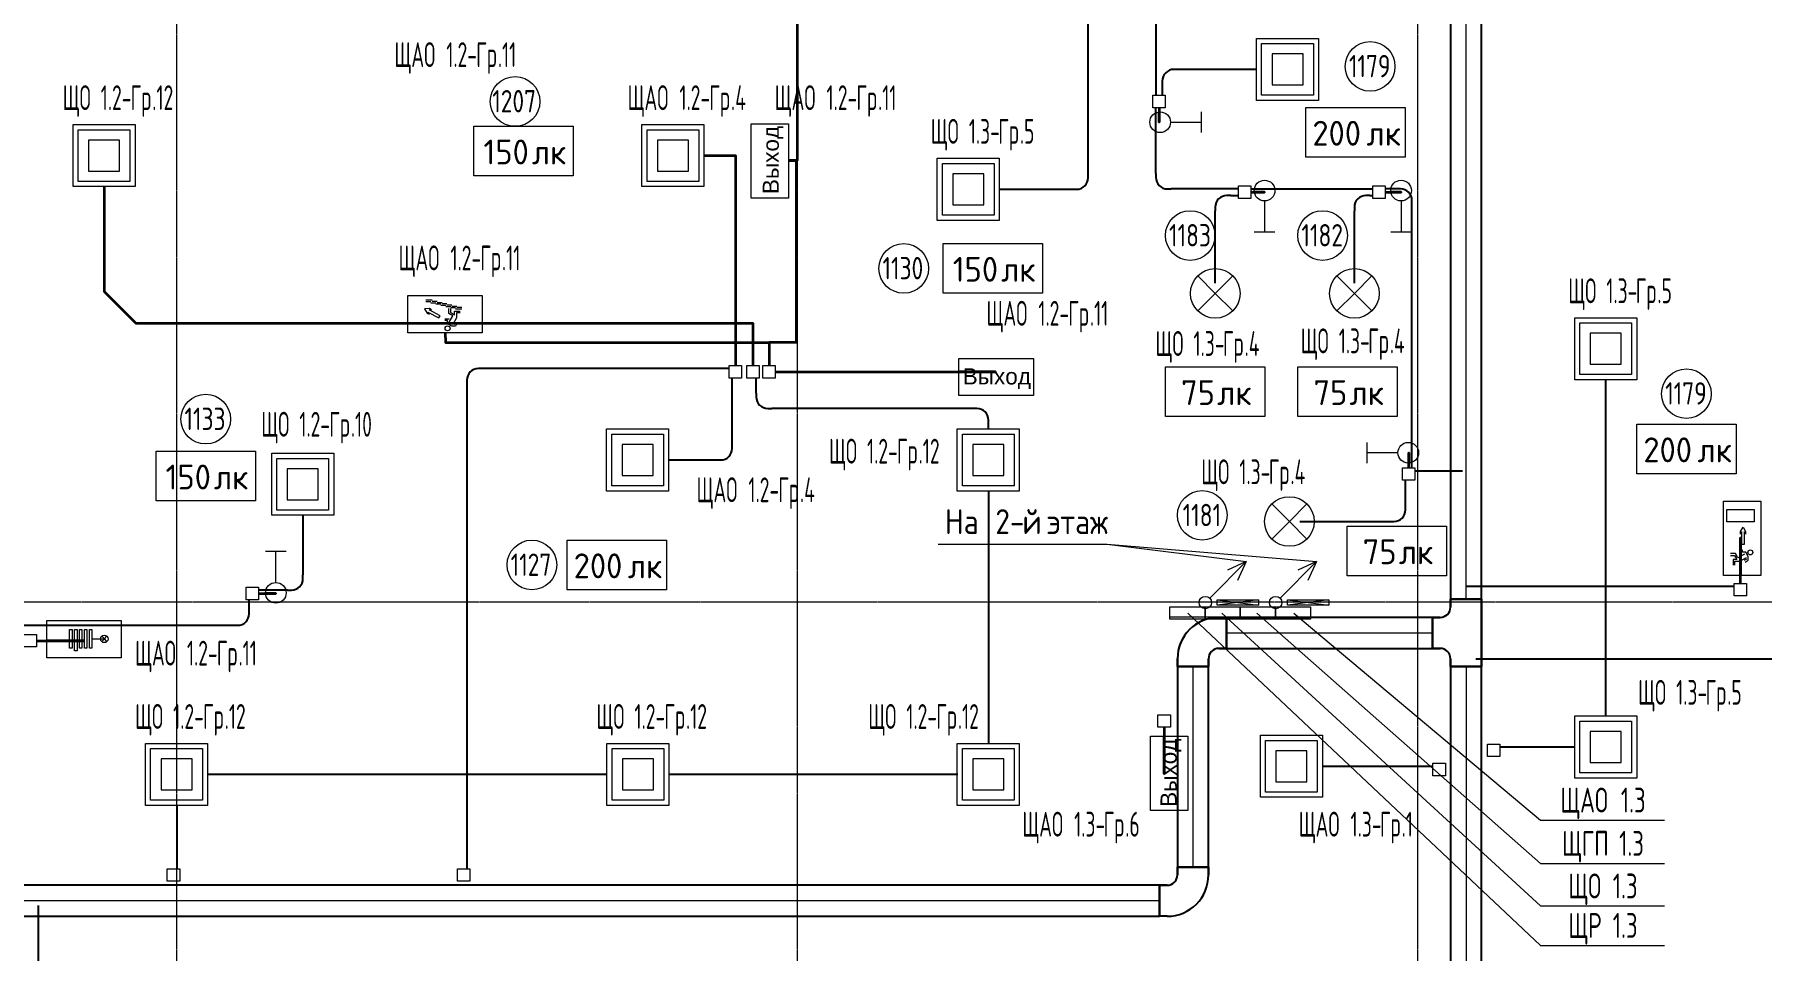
# Model space of a CAD drawing. Header units: millimetres. Extents: x -4730 to 98194, y -4296 to 93388.
# Drawn here: x 70627 to 87324, y 43133 to 51988 of the extents above; entities that cross this region are included whole.
import ezdxf

# ---------------------------------------------------------------- set-up
doc = ezdxf.new("R2010")
doc.units = ezdxf.units.MM
doc.linetypes.add('Линия сетки', pattern=[22.225, 12.7, -3.175, 3.175, -3.175])
for name, color, linetype, lineweight, true_color in [('Кабельные лотки', 5, 'Continuous', 25, 0x0000ff), ('Короба', 7, 'Continuous', 25, 0x008000), ('Соединительные детали кабельных лотков', 5, 'Continuous', 25, 0x0000ff), ('Соединительные детали коробов', 7, 'Continuous', 25, 0x008000), ('Типовые аннотации', 5, 'Continuous', 18, 0x0000ff), ('Уклон', 7, 'Continuous', 18, 0x007f00)]:
    doc.layers.add(name, color=color, linetype=linetype, lineweight=lineweight, true_color=true_color)
for name, color, linetype, lineweight in [('Марки помещений', 7, 'Continuous', 9), ('Марки силовых электроприборов', 7, 'Continuous', 9), ('Марки электрооборудования', 7, 'Continuous', 9), ('Осевая линия', 7, 'Continuous', 18), ('Оси', 7, 'Continuous', 9), ('Провода', 7, 'Continuous', 35), ('Текстовые примечания', 7, 'Continuous', 9), ('Тонкие линии', 7, 'Continuous', 9)]:
    doc.layers.add(name, color=color, linetype=linetype, lineweight=lineweight)
doc.styles.add('Arial', font='arial.ttf', dxfattribs={"height": 156})
doc.styles.add('GOST Common', font='GOST_Common.ttf', dxfattribs={"width": 0.6, "height": 240})
doc.styles.add('GOST Common_2', font='GOST_Common.ttf', dxfattribs={"height": 240})
doc.styles.add('GOST Common_3', font='GOST_Common.ttf', dxfattribs={"width": 0.8, "height": 216})
doc.styles.add('GOST Common_4', font='GOST_Common.ttf', dxfattribs={"width": 0.7, "height": 240})
doc.styles.add('GOST Common_5', font='GOST_Common.ttf', dxfattribs={"width": 0.9, "height": 240})

# ---------------------------------------------------------------- blocks, each defined once
blk = doc.blocks.new('M_Горизонтальный тройник для канального - Радиус 100 мм-2474834-1-й этаж')
at = {"layer": 'Соединительные детали кабельных лотков'}
for p, q in [((325, 150), (-325, 150)), ((-325, 150), (-325, -150)), ((-325, -150), (-325, 150)), ((-325, 150), (325, 150)), ((-325, 150), (-325, 150)), ((325, -150), (325, 150)), ((325, 150), (325, -150)), ((325, 150), (325, 150)), ((-325, -150), (-250, -150)), ((-250, -150), (-325, -150)), ((-325, -150), (-325, -150)), ((250, -150), (325, -150)), ((325, -150), (250, -150)), ((325, -150), (325, -150)), ((-150, -250), (-150, -325)), ((-150, -325), (-150, -250)), ((-150, -325), (150, -325)), ((150, -325), (-150, -325)), ((-150, -325), (-150, -325)), ((150, -325), (150, -250)), ((150, -250), (150, -325)), ((150, -325), (150, -325))]:
    blk.add_line(p, q, dxfattribs=at)
for centre, start, end in [((-250, -250), 0, 90), ((-250, -250), 0, 90), ((250, -250), 90, 180), ((250, -250), 90, 180)]:
    blk.add_arc(centre, 100, start, end, dxfattribs=at)
blk = doc.blocks.new('M_Короб_ отвод - Плоский торец - ПВХ - Стандартная-2386742-1-й этаж')
at = {"layer": 'Соединительные детали коробов'}
for p, q in [((0, 111.95), (0, 150.05)), ((-150.05, 0), (-111.95, 0))]:
    blk.add_line(p, q, dxfattribs=at)
blk.add_arc((-111.95, 111.95), 111.95, 270, 0, dxfattribs=at)
blk = doc.blocks.new('M_Горизонтальный изгиб-колено для канального - Стандартная-2475426-1-й этаж')
at = {"layer": 'Соединительные детали кабельных лотков'}
for p, q in [((-150, 250), (-150, 325)), ((150, 325), (-150, 325)), ((-150, 325), (150, 325)), ((-150, 325), (-150, 325)), ((-150, 325), (-150, 250)), ((150, 250), (150, 325)), ((150, 325), (150, 325)), ((150, 325), (150, 250)), ((-325, 150), (-325, 150)), ((-325, 150), (-325, -150)), ((-325, -150), (-325, 150)), ((-325, 150), (-250, 150)), ((-250, 150), (-325, 150)), ((-325, -150), (-325, -150)), ((-250, -150), (-325, -150)), ((-250, -150), (-325, -150))]:
    blk.add_line(p, q, dxfattribs=at)
for radius, end in [(100, 360), (400, 360), (100, 0), (400, 0)]:
    blk.add_arc((-250, 250), radius, 270, end, dxfattribs=at)
blk = doc.blocks.new('ADSK_Марка_Помещение_1_ГОСТ21-501-2011 - Номер-85995-1-й этаж')
at = {"layer": 'Марки помещений'}
blk.add_circle((0, 0), 2, dxfattribs=at)
blk = doc.blocks.new('Марка электрооборудования с выноской - Марка электрооборудования с выноской-2902873-1-й этаж')
at = {"layer": 'Марки электрооборудования'}
blk.add_line((-5, 0), (5, 0), dxfattribs=at)
blk = doc.blocks.new('Морка помещения_освещённость_ - Морка помещения_освещённость_-1484368-1-й этаж')
at = {"layer": 'Марки помещений', "color": 190, "true_color": 0x8000ff}
for p, q in [((-4, 0), (-4, 4)), ((-4, 4), (4, 4)), ((4, 4), (4, 0)), ((4, 0), (-4, 0))]:
    blk.add_line(p, q, dxfattribs=at)

msp = doc.modelspace()

# ---------------------------------------------------------------- linework, layer by layer
at = {"layer": 'Кабельные лотки'}
for p, q in [((84317.9607, 66148.1437), (84317.9607, 46528.1437)), ((84617.9607, 46528.1437), (84617.9607, 66148.1437)), ((84617.9607, 46528.1437), (84317.9607, 46528.1437)), ((82152.9607, 46053.1437), (82152.9607, 46353.1437)), ((84142.9607, 46353.1437), (82152.9607, 46353.1437)), ((84142.9607, 46053.1437), (84142.9607, 46353.1437)), ((82152.9607, 46053.1437), (84142.9607, 46053.1437)), ((81677.9607, 45878.1437), (81977.9607, 45878.1437)), ((81677.9607, 45878.1437), (81677.9607, 43938.1437)), ((81977.9607, 43938.1437), (81977.9607, 45878.1437)), ((84317.9607, 45878.1437), (84617.9607, 45878.1437)), ((84317.9607, 45878.1437), (84317.9607, 4978.1437)), ((84617.9607, 4978.1437), (84617.9607, 45878.1437)), ((81677.9607, 43938.1437), (81977.9607, 43938.1437)), ((81502.9607, 43763.1437), (42656.5722, 43763.1437)), ((81502.9607, 43763.1437), (81502.9607, 43463.1437)), ((42656.5722, 43463.1437), (81502.9607, 43463.1437))]:
    msp.add_line(p, q, dxfattribs=at)
at = {"layer": 'Короба'}
for p, q in [((80814.3191, 50641.4857), (80814.3191, 54434.1901)), ((81468.5, 53280), (81468.5, 51400)), ((82446.7831, 51650.1768), (81681.55, 51650.1768)), ((81531.5, 51500.1268), (81531.5, 51400)), ((81468.5, 50645.0352), (81468.5, 51280)), ((79954.7948, 50491.4357), (80664.2691, 50491.4357)), ((82267.2885, 50494.9852), (81618.55, 50494.9852)), ((82193.3366, 50431.9852), (82267.2885, 50431.9852)), ((82387.2885, 50494.9852), (83567.2885, 50494.9852)), ((83538.3366, 50431.9852), (83567.2885, 50431.9852)), ((83795.1465, 50494.9852), (83687.2885, 50494.9852)), ((82043.2866, 49584.9641), (82043.2866, 50281.9352)), ((83388.2866, 49584.9641), (83388.2866, 50281.9352)), ((83945.1965, 47798.4952), (83945.1965, 50344.9352)), ((77343.6026, 48758.3077), (74957.1359, 48758.3077)), ((74807.0859, 48608.2577), (74807.0859, 43923.2201)), ((77372.1026, 48024.6399), (77372.1026, 48666.8077)), ((77605.1026, 48522.1399), (77605.1026, 48666.8077)), ((85821.1442, 45397.5), (85821.1442, 48652.5)), ((79700.2943, 48372.0899), (77755.1526, 48372.0899)), ((79850.3443, 48172.0899), (79850.3443, 48222.0399)), ((76758.0804, 47874.5899), (77222.0526, 47874.5899)), ((83973.6965, 47769.9952), (84433.6965, 47769.9952)), ((83882.1965, 47430.05), (83882.1965, 47678.4952)), ((79850.3443, 47577.0899), (79850.3443, 45132.5)), ((73222.264, 47342.5), (73222.264, 46765.6725)), ((82860, 47280), (83732.1465, 47280)), ((73072.214, 46615.6225), (72793.3944, 46615.6225)), ((87060.2912, 46651.7797), (84467.9607, 46651.7797)), ((72701.8944, 46426.4318), (72701.8944, 46524.1225)), ((68038.55, 46276.3818), (72551.8444, 46276.3818)), ((87541.7432, 45949.8713), (84561.7432, 45949.8713)), ((85523.6442, 45100), (84794.764, 45100)), ((76165.3443, 44835), (72299.764, 44835)), ((79552.8443, 44835), (76760.3443, 44835)), ((83079.2904, 44913.8802), (84148.4041, 44913.8802)), ((72002.264, 44537.5), (72002.264, 43923.2201)), ((70664.5766, 42912.3658), (70664.5766, 43567.3658))]:
    msp.add_line(p, q, dxfattribs=at)
at = {"layer": 'Марки электрооборудования'}
for p, q in [((81779.0168, 46395), (85186.6322, 43181.4949)), ((82106.5234, 46395), (85186.6322, 43563.3126)), ((82446.5234, 46395), (85186.6322, 43975.0811)), ((82804.3711, 46395), (85186.6322, 44393.5862))]:
    msp.add_line(p, q, dxfattribs=at)
at = {"layer": 'Осевая линия'}
for p, q in [((84467.9607, 46528.1437), (84467.9607, 66148.1437)), ((82152.9607, 46203.1437), (84142.9607, 46203.1437)), ((81827.9607, 45878.1437), (81827.9607, 43938.1437)), ((84467.9607, 45878.1437), (84467.9607, 4978.1437)), ((81502.9607, 43613.1437), (42656.5722, 43613.1437))]:
    msp.add_line(p, q, dxfattribs=at)
at = {"layer": 'Оси', "linetype": 'Линия сетки'}
for p, q in [((72000, 93388.3703), (72000, -3096.3487)), ((78000, 93388.3703), (78000, -3096.3487)), ((84000, 93388.3703), (84000, -3096.3487)), ((98194.2682, 46500), (-3530.0173, 46500))]:
    msp.add_line(p, q, dxfattribs=at)
at = {"layer": 'Провода', "flags": 128}
for points in [[(74601.9379, 52416.7452), (74600, 52530), (77695.2, 52530), (78000, 52225.2), (78000, 50770), (77916.7452, 50768.4131)], [(81499.9986, 51280), (81499.9952, 51140), (81499.9952, 51239.4315)], [(77100, 50817.0899), (77403.5977, 50817.0899), (77403.6024, 48786.8077)], [(77916.7452, 50768.5486), (77990, 50770), (77990, 49010), (77730, 49010), (77728.862, 48786.8077)], [(71300.4193, 50517.0899), (71301.838, 49501.8896), (71607.064, 49197.0899), (77573.5977, 49197.0899), (77573.6019, 48786.8077)], [(82387.2885, 50463.4859), (82520, 50463.4873), (82421.2672, 50463.4873)], [(83687.2885, 50463.4858), (83840, 50463.4873), (83741.2672, 50463.4873)], [(74598.2875, 49103.2548), (74600, 49010), (77728.5977, 49010), (77728.6015, 48786.8077)], [(77788.6026, 48726.8078), (79920, 48726.8098), (79565.0179, 48726.8098)], [(83913.6951, 47798.4952), (83913.6917, 47945), (83913.6917, 47845.094)], [(87120.2906, 46680.2797), (87120.2864, 47123.1309), (87120.2864, 46758.113)], [(72793.3944, 46584.1231), (72960, 46584.1246), (72860.2127, 46584.1246)], [(70646.9386, 46127.4549), (71100, 46127.4567), (70745.0179, 46127.4567)], [(81549.4226, 45291.2303), (81549.4184, 44840), (81549.4184, 45205.0179)]]:
    msp.add_lwpolyline(points, dxfattribs=at)
at = {"layer": 'Типовые аннотации'}
for p, q in [((82442.0191, 51950.1768), (83042.0191, 51950.1768)), ((82442.0191, 51350.1768), (82442.0191, 51950.1768)), ((83042.0191, 51950.1768), (83042.0191, 51350.1768)), ((82492.0191, 51900.1768), (82992.0191, 51900.1768)), ((82492.0191, 51400.1768), (82492.0191, 51900.1768)), ((82592.0191, 51800.1768), (82592.0191, 51500.1768)), ((82892.0191, 51800.1768), (82592.0191, 51800.1768)), ((82892.0191, 51500.1768), (82892.0191, 51800.1768)), ((82992.0191, 51900.1768), (82992.0191, 51400.1768)), ((82592.0191, 51500.1768), (82892.0191, 51500.1768)), ((83042.0191, 51350.1768), (82442.0191, 51350.1768)), ((82992.0191, 51400.1768), (82492.0191, 51400.1768)), ((71000, 51117.0899), (71600, 51117.0899)), ((71000, 50517.0899), (71000, 51117.0899)), ((71600, 51117.0899), (71600, 50517.0899)), ((81610.6433, 51140), (81910.6433, 51140)), ((81910.6433, 51040), (81910.6433, 51240)), ((71050, 51067.0899), (71550, 51067.0899)), ((71050, 50567.0899), (71050, 51067.0899)), ((71150, 50967.0899), (71150, 50667.0899)), ((71450, 50967.0899), (71150, 50967.0899)), ((71450, 50667.0899), (71450, 50967.0899)), ((71550, 51067.0899), (71550, 50567.0899)), ((79355.0308, 50791.4357), (79955.0308, 50791.4357)), ((79355.0308, 50191.4357), (79355.0308, 50791.4357)), ((79955.0308, 50791.4357), (79955.0308, 50191.4357)), ((71150, 50667.0899), (71450, 50667.0899)), ((79405.0308, 50741.4357), (79905.0308, 50741.4357)), ((79405.0308, 50241.4357), (79405.0308, 50741.4357)), ((79505.0308, 50641.4357), (79505.0308, 50341.4357)), ((79805.0308, 50641.4357), (79505.0308, 50641.4357)), ((79805.0308, 50341.4357), (79805.0308, 50641.4357)), ((79905.0308, 50741.4357), (79905.0308, 50241.4357)), ((71600, 50517.0899), (71000, 50517.0899)), ((71550, 50567.0899), (71050, 50567.0899)), ((79505.0308, 50341.4357), (79805.0308, 50341.4357)), ((82520, 50379.3567), (82520, 50079.3567)), ((83840, 50379.3567), (83840, 50079.3567)), ((79955.0308, 50191.4357), (79355.0308, 50191.4357)), ((79905.0308, 50241.4357), (79405.0308, 50241.4357)), ((82420, 50079.3567), (82620, 50079.3567)), ((83740, 50079.3567), (83940, 50079.3567)), ((82043.2866, 49484.9641), (81873.5809, 49654.6697)), ((82043.2866, 49484.9641), (82212.9922, 49654.6697)), ((83388.2866, 49484.9641), (83218.5809, 49654.6697)), ((83388.2866, 49484.9641), (83557.9922, 49654.6697)), ((82043.2866, 49484.9641), (81873.5809, 49315.2584)), ((82043.2866, 49484.9641), (82212.9922, 49315.2584)), ((83388.2866, 49484.9641), (83218.5809, 49315.2584)), ((83388.2866, 49484.9641), (83557.9922, 49315.2584)), ((85518.8802, 49250), (86118.8802, 49250)), ((85518.8802, 48650), (85518.8802, 49250)), ((85568.8802, 49200), (86068.8802, 49200)), ((85568.8802, 48700), (85568.8802, 49200)), ((85668.8802, 49100), (85668.8802, 48800)), ((85968.8802, 49100), (85668.8802, 49100)), ((85968.8802, 48800), (85968.8802, 49100)), ((86068.8802, 49200), (86068.8802, 48700)), ((86118.8802, 49250), (86118.8802, 48650)), ((85668.8802, 48800), (85968.8802, 48800)), ((86118.8802, 48650), (85518.8802, 48650)), ((86068.8802, 48700), (85568.8802, 48700)), ((79548.0804, 48174.5899), (80148.0804, 48174.5899)), ((79548.0804, 47574.5899), (79548.0804, 48174.5899)), ((79598.0804, 48124.5899), (80098.0804, 48124.5899)), ((79598.0804, 47624.5899), (79598.0804, 48124.5899)), ((80098.0804, 48124.5899), (80098.0804, 47624.5899)), ((80148.0804, 48174.5899), (80148.0804, 47574.5899)), ((72920, 47940), (73520, 47940)), ((72920, 47340), (72920, 47940)), ((73520, 47940), (73520, 47340)), ((79698.0804, 48024.5899), (79698.0804, 47724.5899)), ((79998.0804, 48024.5899), (79698.0804, 48024.5899)), ((79998.0804, 47724.5899), (79998.0804, 48024.5899)), ((83509.3567, 48045), (83509.3567, 47845)), ((83809.3567, 47945), (83509.3567, 47945)), ((72970, 47890), (73470, 47890)), ((72970, 47390), (72970, 47890)), ((73070, 47790), (73070, 47490)), ((73370, 47790), (73070, 47790)), ((73370, 47490), (73370, 47790)), ((73470, 47890), (73470, 47390)), ((80098.0804, 47624.5899), (79598.0804, 47624.5899)), ((79698.0804, 47724.5899), (79998.0804, 47724.5899)), ((73070, 47490), (73370, 47490)), ((80148.0804, 47574.5899), (79548.0804, 47574.5899)), ((82760, 47280), (82590.2944, 47449.7056)), ((82760, 47280), (82929.7056, 47449.7056)), ((73520, 47340), (72920, 47340)), ((73470, 47390), (72970, 47390)), ((82760, 47280), (82590.2944, 47110.2944)), ((82760, 47280), (82929.7056, 47110.2944)), ((73060, 46990.6433), (72860, 46990.6433)), ((72960, 46690.6433), (72960, 46990.6433)), ((81605, 46455), (81945, 46455)), ((81605, 46335), (81605, 46455)), ((81945, 46455), (82285, 46455)), ((81945, 46335), (81945, 46455)), ((81945, 46455), (81945, 46335)), ((82285, 46455), (82285, 46335)), ((82285, 46455), (82625, 46455)), ((82285, 46335), (82285, 46455)), ((82625, 46455), (82965, 46455)), ((82625, 46335), (82625, 46455)), ((82625, 46455), (82625, 46335)), ((82965, 46455), (82965, 46335)), ((81945, 46355), (81605, 46355)), ((81945, 46335), (81605, 46335)), ((82285, 46355), (81945, 46355)), ((82285, 46335), (81945, 46335)), ((82625, 46355), (82285, 46355)), ((82625, 46335), (82285, 46335)), ((82965, 46355), (82625, 46355)), ((82965, 46335), (82625, 46335)), ((85518.8802, 45400), (86118.8802, 45400)), ((85518.8802, 44800), (85518.8802, 45400)), ((85568.8802, 45350), (86068.8802, 45350)), ((85568.8802, 44850), (85568.8802, 45350)), ((85668.8802, 45250), (85668.8802, 44950)), ((85968.8802, 45250), (85668.8802, 45250)), ((85968.8802, 44950), (85968.8802, 45250)), ((86068.8802, 45350), (86068.8802, 44850)), ((86118.8802, 45400), (86118.8802, 44800)), ((71700, 45135), (72300, 45135)), ((71700, 44535), (71700, 45135)), ((71750, 45085), (72250, 45085)), ((71750, 44585), (71750, 45085)), ((72250, 45085), (72250, 44585)), ((72300, 45135), (72300, 44535)), ((76160.5804, 45135), (76760.5804, 45135)), ((76160.5804, 44535), (76160.5804, 45135)), ((76210.5804, 45085), (76710.5804, 45085)), ((76210.5804, 44585), (76210.5804, 45085)), ((76710.5804, 45085), (76710.5804, 44585)), ((76760.5804, 45135), (76760.5804, 44535)), ((79548.0804, 45135), (80148.0804, 45135)), ((79548.0804, 44535), (79548.0804, 45135)), ((79598.0804, 45085), (80098.0804, 45085)), ((79598.0804, 44585), (79598.0804, 45085)), ((80098.0804, 45085), (80098.0804, 44585)), ((80148.0804, 45135), (80148.0804, 44535)), ((71850, 44985), (71850, 44685)), ((72150, 44985), (71850, 44985)), ((72150, 44685), (72150, 44985)), ((76310.5804, 44985), (76310.5804, 44685)), ((76610.5804, 44985), (76310.5804, 44985)), ((76610.5804, 44685), (76610.5804, 44985)), ((79698.0804, 44985), (79698.0804, 44685)), ((79998.0804, 44985), (79698.0804, 44985)), ((79998.0804, 44685), (79998.0804, 44985)), ((85668.8802, 44950), (85968.8802, 44950)), ((86118.8802, 44800), (85518.8802, 44800)), ((86068.8802, 44850), (85568.8802, 44850)), ((72250, 44585), (71750, 44585)), ((71850, 44685), (72150, 44685)), ((76710.5804, 44585), (76210.5804, 44585)), ((76310.5804, 44685), (76610.5804, 44685)), ((80098.0804, 44585), (79598.0804, 44585)), ((79698.0804, 44685), (79998.0804, 44685)), ((72300, 44535), (71700, 44535)), ((76760.5804, 44535), (76160.5804, 44535)), ((80148.0804, 44535), (79548.0804, 44535))]:
    msp.add_line(p, q, dxfattribs=at)
at = {"layer": 'Типовые аннотации', "color": 7}
for p, q in [((81440, 51400), (81560, 51400)), ((81440, 51280), (81440, 51400)), ((81560, 51280), (81440, 51280)), ((81560, 51400), (81560, 51280)), ((82267.2885, 50523.4852), (82387.2885, 50523.4852)), ((82267.2885, 50403.4852), (82267.2885, 50523.4852)), ((82387.2885, 50523.4852), (82387.2885, 50403.4852)), ((83567.2885, 50523.4852), (83687.2885, 50523.4852)), ((83567.2885, 50403.4852), (83567.2885, 50523.4852)), ((83687.2885, 50523.4852), (83687.2885, 50403.4852)), ((82387.2885, 50403.4852), (82267.2885, 50403.4852)), ((83687.2885, 50403.4852), (83567.2885, 50403.4852))]:
    msp.add_line(p, q, dxfattribs=at)
at = {"layer": 'Типовые аннотации', "color": 1, "true_color": 0xff0000}
for p, q in [((76500, 51117.0899), (77100, 51117.0899)), ((76500, 50517.0899), (76500, 51117.0899)), ((77100, 51117.0899), (77100, 50517.0899)), ((76550, 51067.0899), (77050, 51067.0899)), ((76550, 50567.0899), (76550, 51067.0899)), ((76650, 50967.0899), (76650, 50667.0899)), ((76950, 50967.0899), (76650, 50967.0899)), ((76950, 50667.0899), (76950, 50967.0899)), ((77050, 51067.0899), (77050, 50567.0899)), ((76650, 50667.0899), (76950, 50667.0899)), ((77100, 50517.0899), (76500, 50517.0899)), ((77050, 50567.0899), (76550, 50567.0899)), ((77343.6026, 48786.8077), (77463.6026, 48786.8077)), ((77343.6026, 48666.8077), (77343.6026, 48786.8077)), ((77463.6026, 48786.8077), (77463.6026, 48666.8077)), ((77668.6026, 48786.8077), (77788.6026, 48786.8077)), ((77668.6026, 48666.8077), (77668.6026, 48786.8077)), ((77788.6026, 48786.8077), (77788.6026, 48666.8077)), ((77463.6026, 48666.8077), (77343.6026, 48666.8077)), ((77788.6026, 48666.8077), (77668.6026, 48666.8077)), ((76158.3164, 48174.5899), (76758.3164, 48174.5899)), ((76158.3164, 47574.5899), (76158.3164, 48174.5899)), ((76208.3164, 48124.5899), (76708.3164, 48124.5899)), ((76208.3164, 47624.5899), (76208.3164, 48124.5899)), ((76708.3164, 48124.5899), (76708.3164, 47624.5899)), ((76758.3164, 48174.5899), (76758.3164, 47574.5899)), ((76308.3164, 48024.5899), (76308.3164, 47724.5899)), ((76608.3164, 48024.5899), (76308.3164, 48024.5899)), ((76608.3164, 47724.5899), (76608.3164, 48024.5899)), ((76708.3164, 47624.5899), (76208.3164, 47624.5899)), ((76308.3164, 47724.5899), (76608.3164, 47724.5899)), ((76758.3164, 47574.5899), (76158.3164, 47574.5899)), ((87060.2912, 46680.2797), (87180.2912, 46680.2797)), ((87060.2912, 46560.2797), (87060.2912, 46680.2797)), ((87180.2912, 46680.2797), (87180.2912, 46560.2797)), ((87180.2912, 46560.2797), (87060.2912, 46560.2797)), ((70745.0179, 45961.7452), (70745.0179, 46321.7452)), ((70745.0179, 46321.7452), (71465.0179, 46321.7452)), ((71465.0179, 46321.7452), (71465.0179, 45961.7452)), ((70526.9386, 46187.4546), (70646.9386, 46187.4546)), ((70646.9386, 46187.4546), (70646.9386, 46067.4546)), ((70966.1335, 46054.847), (70966.1335, 46234.847)), ((70966.1335, 46234.847), (70990.1335, 46234.847)), ((70990.1335, 46234.847), (70990.1335, 46054.847)), ((71014.1335, 46030.847), (71014.1335, 46234.847)), ((71014.1335, 46234.847), (71038.1335, 46234.847)), ((71038.1335, 46234.847), (71038.1335, 46030.847)), ((71062.1335, 46054.847), (71062.1335, 46234.847)), ((71062.1335, 46234.847), (71086.1335, 46234.847)), ((71086.1335, 46234.847), (71086.1335, 46054.847)), ((71110.1335, 46054.847), (71110.1335, 46234.847)), ((71110.1335, 46234.847), (71134.1335, 46234.847)), ((71134.1335, 46234.847), (71134.1335, 46054.847)), ((71158.1335, 46054.847), (71158.1335, 46234.847)), ((71158.1335, 46234.847), (71182.1335, 46234.847)), ((71182.1335, 46234.847), (71182.1335, 46054.847)), ((71182.1335, 46144.847), (71302.1335, 46144.847)), ((71302.1335, 46144.847), (71276.6776, 46170.3029)), ((71276.6776, 46119.3912), (71302.1335, 46144.847)), ((71302.1335, 46144.847), (71327.5893, 46170.3029)), ((71327.5893, 46119.3912), (71302.1335, 46144.847)), ((70646.9386, 46067.4546), (70526.9386, 46067.4546)), ((71465.0179, 45961.7452), (70745.0179, 45961.7452)), ((70990.1335, 46054.847), (70966.1335, 46054.847)), ((71038.1335, 46030.847), (71014.1335, 46030.847)), ((71086.1335, 46054.847), (71062.1335, 46054.847)), ((71134.1335, 46054.847), (71110.1335, 46054.847)), ((71182.1335, 46054.847), (71158.1335, 46054.847)), ((81489.4232, 45411.2303), (81609.4232, 45411.2303)), ((81489.4232, 45291.2303), (81489.4232, 45411.2303)), ((81609.4232, 45291.2303), (81489.4232, 45291.2303)), ((81609.4232, 45411.2303), (81609.4232, 45291.2303)), ((82479.5264, 45213.8802), (83079.5264, 45213.8802)), ((82479.5264, 44613.8802), (82479.5264, 45213.8802)), ((82529.5264, 45163.8802), (83029.5264, 45163.8802)), ((82529.5264, 44663.8802), (82529.5264, 45163.8802)), ((83029.5264, 45163.8802), (83029.5264, 44663.8802)), ((83079.5264, 45213.8802), (83079.5264, 44613.8802)), ((82629.5264, 45063.8802), (82629.5264, 44763.8802)), ((82929.5264, 45063.8802), (82629.5264, 45063.8802)), ((82929.5264, 44763.8802), (82929.5264, 45063.8802)), ((84148.4041, 44942.3802), (84268.4041, 44942.3802)), ((84148.4041, 44822.3802), (84148.4041, 44942.3802)), ((84268.4041, 44942.3802), (84268.4041, 44822.3802)), ((82629.5264, 44763.8802), (82929.5264, 44763.8802)), ((84268.4041, 44822.3802), (84148.4041, 44822.3802)), ((83079.5264, 44613.8802), (82479.5264, 44613.8802)), ((83029.5264, 44663.8802), (82529.5264, 44663.8802))]:
    msp.add_line(p, q, dxfattribs=at)
at = {"layer": 'Типовые аннотации', "color": 96, "true_color": 0x008000}
for p, q in [((77556.7452, 51124.9821), (77916.7452, 51124.9821)), ((77556.7452, 50404.9821), (77556.7452, 51124.9821)), ((77916.7452, 51124.9821), (77916.7452, 50404.9821)), ((77916.7452, 50404.9821), (77556.7452, 50404.9821)), ((74234.9821, 49103.2548), (74234.9821, 49463.2548)), ((74234.9821, 49463.2548), (74954.9821, 49463.2548)), ((74954.9821, 49463.2548), (74954.9821, 49103.2548)), ((74445.4696, 49337.5804), (74397.5041, 49335.7613)), ((74397.5041, 49335.7613), (74423.0623, 49295.1315)), ((74470.9204, 49419.4762), (74410.9204, 49419.4762)), ((74410.9204, 49407.4762), (74458.9204, 49407.4762)), ((74423.0623, 49295.1315), (74444.2867, 49283.9278)), ((74444.2867, 49283.9278), (74431.5076, 49304.2427)), ((74431.5076, 49304.2427), (74537.6299, 49248.2243)), ((74442.7113, 49325.4672), (74466.6941, 49326.3767)), ((74548.8336, 49269.4487), (74442.7113, 49325.4672)), ((74466.6941, 49326.3767), (74445.4696, 49337.5804)), ((74458.9204, 49395.4762), (74506.9204, 49395.4762)), ((74518.9204, 49407.4762), (74470.9204, 49407.4762)), ((74506.9204, 49383.4762), (74554.9204, 49383.4762)), ((74566.9204, 49395.4762), (74518.9204, 49395.4762)), ((74537.6299, 49248.2243), (74548.8336, 49269.4487)), ((74554.9204, 49371.4762), (74602.9204, 49371.4762)), ((74614.9204, 49383.4762), (74566.9204, 49383.4762)), ((74602.9204, 49359.4762), (74650.9204, 49359.4762)), ((74662.9204, 49371.4762), (74614.9204, 49371.4762)), ((74631.4129, 49291.7691), (74631.4129, 49339.7691)), ((74672.9821, 49267.7691), (74631.4129, 49291.7691)), ((74636.9821, 49205.4153), (74672.9821, 49267.7691)), ((74649.4129, 49339.7691), (74649.4129, 49302.1614)), ((74649.4129, 49302.1614), (74688.9436, 49279.3384)), ((74650.9204, 49347.4762), (74698.9204, 49347.4762)), ((74710.9204, 49359.4762), (74662.9204, 49359.4762)), ((74688.9436, 49279.3384), (74688.9436, 49314.1614)), ((74688.9436, 49314.1614), (74742.9436, 49314.1614)), ((74698.9204, 49335.4762), (74758.9204, 49335.4762)), ((74742.9436, 49296.1614), (74706.9436, 49296.1614)), ((74706.9436, 49296.1614), (74706.9436, 49248.1614)), ((74758.9204, 49347.4762), (74710.9204, 49347.4762)), ((74954.9821, 49103.2548), (74234.9821, 49103.2548)), ((74594.9821, 49239.8076), (74636.9821, 49239.8076)), ((74618.9821, 49221.8076), (74594.9821, 49221.8076)), ((74618.9821, 49191.8076), (74618.9821, 49221.8076)), ((74660.5513, 49167.8076), (74618.9821, 49191.8076)), ((74696.5513, 49167.8076), (74660.5513, 49167.8076)), ((74706.9436, 49248.1614), (74670.9436, 49185.8076)), ((74686.159, 49185.8076), (74698.9628, 49207.9845)), ((74714.5513, 49198.9845), (74696.5513, 49167.8076)), ((79565.0179, 48496.7452), (79565.0179, 48856.7452)), ((79565.0179, 48856.7452), (80285.0179, 48856.7452)), ((80285.0179, 48856.7452), (80285.0179, 48496.7452)), ((80285.0179, 48496.7452), (79565.0179, 48496.7452)), ((86958.7473, 47478.113), (87318.7473, 47478.113)), ((86958.7473, 46758.113), (86958.7473, 47478.113)), ((87318.7473, 47478.113), (87318.7473, 46758.113)), ((86990.1575, 47277.1206), (86990.1575, 47397.1206)), ((86990.1575, 47397.1206), (87254.1575, 47397.1206)), ((87254.1575, 47277.1206), (86990.1575, 47277.1206)), ((87254.1575, 47397.1206), (87254.1575, 47277.1206)), ((87122.3612, 47182.2341), (87146.3612, 47223.8033)), ((87122.3612, 47158.2341), (87122.3612, 47182.2341)), ((87134.3612, 47179.0187), (87122.3612, 47158.2341)), ((87134.3612, 47059.0187), (87134.3612, 47179.0187)), ((87146.3612, 47223.8033), (87170.3612, 47182.2341)), ((87170.3612, 47158.2341), (87158.3612, 47179.0187)), ((87158.3612, 47179.0187), (87158.3612, 47059.0187)), ((87170.3612, 47182.2341), (87170.3612, 47158.2341)), ((87072.5837, 46970.7467), (87024.5837, 46970.7467)), ((87024.5837, 46952.7467), (87062.1914, 46952.7467)), ((87062.1914, 46952.7467), (87085.0144, 46913.2159)), ((87096.5837, 46929.1775), (87072.5837, 46970.7467)), ((87158.9375, 46965.1775), (87096.5837, 46929.1775)), ((87116.1914, 46895.2159), (87178.5452, 46931.2159)), ((87124.5452, 47007.1775), (87124.5452, 46965.1775)), ((87158.3612, 47059.0187), (87134.3612, 47059.0187)), ((87142.5452, 46983.1775), (87142.5452, 47007.1775)), ((87172.5452, 46983.1775), (87142.5452, 46983.1775)), ((87196.5452, 46941.6082), (87172.5452, 46983.1775)), ((87196.5452, 46905.6082), (87196.5452, 46941.6082)), ((87318.7473, 46758.113), (86958.7473, 46758.113)), ((87085.0144, 46913.2159), (87050.1914, 46913.2159)), ((87050.1914, 46913.2159), (87050.1914, 46859.2159)), ((87068.1914, 46859.2159), (87068.1914, 46895.2159)), ((87068.1914, 46895.2159), (87116.1914, 46895.2159)), ((87178.5452, 46916.0005), (87156.3683, 46903.1967)), ((87165.3683, 46887.6082), (87196.5452, 46905.6082)), ((81418.2548, 44485.0179), (81418.2548, 45205.0179)), ((81418.2548, 45205.0179), (81778.2548, 45205.0179)), ((81778.2548, 45205.0179), (81778.2548, 44485.0179)), ((81778.2548, 44485.0179), (81418.2548, 44485.0179))]:
    msp.add_line(p, q, dxfattribs=at)
at = {"layer": 'Типовые аннотации', "color": 16, "true_color": 0x800000}
for p, q in [((77513.6026, 48786.8077), (77633.6026, 48786.8077)), ((77513.6026, 48666.8077), (77513.6026, 48786.8077)), ((77633.6026, 48786.8077), (77633.6026, 48666.8077)), ((77633.6026, 48666.8077), (77513.6026, 48666.8077)), ((83853.6965, 47798.4952), (83973.6965, 47798.4952)), ((83853.6965, 47678.4952), (83853.6965, 47798.4952)), ((83973.6965, 47798.4952), (83973.6965, 47678.4952)), ((83973.6965, 47678.4952), (83853.6965, 47678.4952)), ((72673.3944, 46644.1225), (72793.3944, 46644.1225)), ((72673.3944, 46524.1225), (72673.3944, 46644.1225)), ((72793.3944, 46644.1225), (72793.3944, 46524.1225)), ((72793.3944, 46524.1225), (72673.3944, 46524.1225)), ((84674.764, 45128.5), (84794.764, 45128.5)), ((84674.764, 45008.5), (84674.764, 45128.5)), ((84794.764, 45128.5), (84794.764, 45008.5)), ((84794.764, 45008.5), (84674.764, 45008.5)), ((71910.764, 43923.2201), (72030.764, 43923.2201)), ((71910.764, 43803.2201), (71910.764, 43923.2201)), ((72030.764, 43923.2201), (72030.764, 43803.2201)), ((74715.5859, 43923.2201), (74835.5859, 43923.2201)), ((74715.5859, 43803.2201), (74715.5859, 43923.2201)), ((74835.5859, 43923.2201), (74835.5859, 43803.2201)), ((72030.764, 43803.2201), (71910.764, 43803.2201)), ((74835.5859, 43803.2201), (74715.5859, 43803.2201))]:
    msp.add_line(p, q, dxfattribs=at)
at = {"layer": 'Типовые аннотации'}
for centre, radius in [((81510.6433, 51140), 100), ((82520, 50479.3567), 100), ((83840, 50479.3567), 100), ((82043.2866, 49484.9641), 240), ((83388.2866, 49484.9641), 240), ((83909.3567, 47945), 100), ((82760, 47280), 240), ((72960, 46590.6433), 100)]:
    msp.add_circle(centre, radius, dxfattribs=at)
at = {"layer": 'Типовые аннотации', "color": 96, "true_color": 0x008000}
for centre in [(74620.9848, 49147.2764), (87217.0764, 46981.1748)]:
    msp.add_circle(centre, 24, dxfattribs=at)
at = {"layer": 'Типовые аннотации', "color": 1, "true_color": 0xff0000}
msp.add_circle((71302.1335, 46144.847), 36, dxfattribs=at)
at = {"layer": 'Тонкие линии'}
for p, q in [((79363.4695, 47061.1504), (80998.8352, 47061.1504)), ((80998.8352, 47061.1504), (83023.4665, 46892.4878)), ((80998.8352, 47061.1504), (82343.4665, 46892.4878)), ((81989.9131, 46538.9345), (82343.4665, 46892.4878)), ((82343.4665, 46892.4878), (82162.2049, 46807.9642)), ((82343.4665, 46892.4878), (82258.9428, 46711.2263)), ((82669.9131, 46538.9345), (83023.4665, 46892.4878)), ((83023.4665, 46892.4878), (82842.2049, 46807.9642)), ((83023.4665, 46892.4878), (82938.9428, 46711.2263))]:
    msp.add_line(p, q, dxfattribs=at)
for centre in [(81947.4867, 46496.5081), (82627.4867, 46496.5081)]:
    msp.add_circle(centre, 60, dxfattribs=at)
at = {"layer": 'Уклон'}
for p, q in [((82462.4867, 46521.5081), (82062.4867, 46471.5081)), ((82062.4867, 46521.5081), (82462.4867, 46471.5081)), ((82062.4867, 46521.5081), (82462.4867, 46521.5081)), ((82062.4867, 46471.5081), (82062.4867, 46521.5081)), ((82462.4867, 46471.5081), (82062.4867, 46471.5081)), ((82462.4867, 46521.5081), (82462.4867, 46471.5081)), ((83142.4867, 46521.5081), (82742.4867, 46471.5081)), ((82742.4867, 46521.5081), (83142.4867, 46471.5081)), ((82742.4867, 46521.5081), (83142.4867, 46521.5081)), ((82742.4867, 46471.5081), (82742.4867, 46521.5081)), ((83142.4867, 46471.5081), (82742.4867, 46471.5081)), ((83142.4867, 46521.5081), (83142.4867, 46471.5081))]:
    msp.add_line(p, q, dxfattribs=at)

# ---------------------------------------------------------------- block references
at = {"layer": 'Марки помещений', "xscale": 120, "yscale": 120, "zscale": 120}
for p in [(83540.7579, 51679.4763), (75273.7057, 51340.3934), (81801.6035, 50044.5417), (83081.6035, 50044.5417), (79031.1666, 49726.3055), (86598.8124, 48515.7169), (72282.2392, 48269.6336), (81917.3044, 47339.7156), (75435.99, 46859.7156)]:
    msp.add_blockref('ADSK_Марка_Помещение_1_ГОСТ21-501-2011 - Номер-85995-1-й этаж', p, dxfattribs=at)
at = {"layer": 'Марки помещений', "color": 190, "true_color": 0x8000ff, "xscale": 120, "yscale": 120, "zscale": 120}
for p in [(83398.6481, 50801.6599), (75356.0341, 50620.3934), (79893.2564, 49486.3055), (82041.6035, 48294.2331), (83321.6035, 48294.2331), (86598.8124, 47741.0574), (72282.2392, 47478.4581), (76256.5754, 46619.7156), (83798.183, 46755.5547)]:
    msp.add_blockref('Морка помещения_освещённость_ - Морка помещения_освещённость_-1484368-1-й этаж', p, dxfattribs=at)
at = {"layer": 'Марки электрооборудования', "xscale": 120, "yscale": 120, "zscale": 120}
for p in [(85786.6322, 44393.5862), (85786.6322, 43975.0811), (85786.6322, 43563.3126), (85786.6322, 43181.4949)]:
    msp.add_blockref('Марка электрооборудования с выноской - Марка электрооборудования с выноской-2902873-1-й этаж', p, dxfattribs=at)
at = {"layer": 'Соединительные детали кабельных лотков'}
for name, p, rotation in [('M_Горизонтальный тройник для канального - Радиус 100 мм-2474834-1-й этаж', (84467.9607, 46203.1437), 270), ('M_Горизонтальный тройник для канального - Радиус 100 мм-2474834-1-й этаж', (84467.9607, 46203.1437), 270), ('M_Горизонтальный изгиб-колено для канального - Стандартная-2475426-1-й этаж', (81827.9607, 46203.1437), 180), ('M_Горизонтальный изгиб-колено для канального - Стандартная-2475426-1-й этаж', (81827.9607, 46203.1437), 180)]:
    msp.add_blockref(name, p, dxfattribs=dict(at, rotation=rotation))
msp.add_blockref('M_Горизонтальный изгиб-колено для канального - Стандартная-2475426-1-й этаж', (81827.9607, 43613.1437), dxfattribs=at)
msp.add_blockref('M_Горизонтальный изгиб-колено для канального - Стандартная-2475426-1-й этаж', (81827.9607, 43613.1437), dxfattribs=at)
at = {"layer": 'Соединительные детали коробов'}
for p, rotation in [((81531.5, 51650.1768), 180), ((81468.5, 50494.9852), 270), ((82043.2866, 50431.9852), 180), ((83388.2866, 50431.9852), 180), ((83945.1965, 50494.9852), 90), ((74807.0859, 48758.3077), 180), ((77605.1026, 48372.0899), 270), ((79850.3443, 48372.0899), 90)]:
    msp.add_blockref('M_Короб_ отвод - Плоский торец - ПВХ - Стандартная-2386742-1-й этаж', p, dxfattribs=dict(at, rotation=rotation))
for p in [(80814.3191, 50491.4357), (77372.1026, 47874.5899), (83882.1965, 47280), (73222.264, 46615.6225), (72701.8944, 46276.3818)]:
    msp.add_blockref('M_Короб_ отвод - Плоский торец - ПВХ - Стандартная-2386742-1-й этаж', p, dxfattribs=at)

# ---------------------------------------------------------------- texts
at = {"layer": 'Марки помещений', "char_height": 216, "attachment_point": 1, "style": 'GOST Common_3'}
for s, insert, width in [('1179', (83335.4819, 51790.2635), 507.9492), ('1207', (75052.5898, 51451.1806), 546.4302), ('1183', (81596.3276, 50155.329), 507.9492), ('1182', (82876.3276, 50155.329), 507.9492), ('1130', (78825.8907, 49837.0927), 507.9492), ('1179', (86393.5365, 48626.5042), 507.9492), ('1133', (72076.9632, 48380.4208), 507.9492), ('1181', (81727.8684, 47450.5028), 469.4682), ('1127', (75230.714, 46970.5028), 507.9492)]:
    msp.add_mtext(s, dxfattribs=dict(at, insert=insert, width=width))
at = {"layer": 'Марки помещений', "color": 190, "true_color": 0x8000ff, "char_height": 240, "attachment_point": 1, "style": 'GOST Common_2'}
for s, insert, width in [('200', (82982.5642, 51153.3718), 634.9365), ('150', (74968.1502, 50972.1053), 567.59475), ('лк', (83506.4392, 51153.3718), 413.67075), ('лк', (75436.4627, 50972.1053), 413.67075), ('150', (79505.3725, 49838.0174), 567.59475), ('лк', (79973.685, 49838.0174), 413.67075), ('75', (81713.1197, 48645.9451), 423.291), ('75', (82993.1197, 48645.9451), 423.291), ('лк', (82062.3697, 48645.9451), 413.67075), ('лк', (83342.3697, 48645.9451), 413.67075), ('200', (86182.7286, 48092.7694), 634.9365), ('лк', (86706.6036, 48092.7694), 413.67075), ('150', (71894.3553, 47830.1701), 567.59475), ('лк', (72362.6678, 47830.1701), 413.67075), ('75', (83469.6991, 47107.2667), 423.291), ('200', (75840.4916, 46971.4275), 634.9365), ('лк', (83818.9491, 47107.2667), 413.67075), ('лк', (76364.3666, 46971.4275), 413.67075)]:
    msp.add_mtext(s, dxfattribs=dict(at, insert=insert, width=width))
at = {"layer": 'Марки силовых электроприборов', "char_height": 240, "attachment_point": 1, "style": 'GOST Common'}
for s, insert, width in [('ЩАО', (74106.6614, 51913.113), 502.17705), (' 1.2-', (74520.9989, 51913.113), 455.99985), ('Гр', (74897.2364, 51913.113), 253.9746), ('.11', (75106.7864, 51913.113), 225.11385), ('ЩО', (70898.9653, 51497.2723), 340.55685), (' 1.2-', (71179.9528, 51497.2723), 455.99985), ('Гр', (71556.1903, 51497.2723), 253.9746), ('.12', (71765.7403, 51497.2723), 265.5189), ('ЩАО', (76360.8053, 51497.2723), 502.17705), (' 1.2-', (76775.1428, 51497.2723), 455.99985), ('Гр', (77151.3803, 51497.2723), 253.9746), ('.4', (77360.9303, 51497.2723), 196.2531), ('ЩАО', (77783.0109, 51497.2723), 502.17705), (' 1.2-', (78197.3484, 51497.2723), 455.99985), ('Гр', (78573.5859, 51497.2723), 253.9746), ('.11', (78783.1359, 51497.2723), 225.11385), ('ЩО', (79292.1561, 51171.6181), 340.55685), (' 1.3-', (79573.1436, 51171.6181), 450.2277), ('Гр', (79944.6186, 51171.6181), 253.9746), ('.5', (80154.1686, 51171.6181), 178.93665), ('ЩАО', (74146.6614, 49948.1607), 502.17705), (' 1.2-', (74560.9989, 49948.1607), 455.99985), ('Гр', (74937.2364, 49948.1607), 253.9746), ('.11', (75146.7864, 49948.1607), 225.11385), ('ЩО', (85456.0055, 49630.1824), 340.55685), (' 1.3-', (85736.993, 49630.1824), 450.2277), ('Гр', (86108.468, 49630.1824), 253.9746), ('.5', (86318.018, 49630.1824), 178.93665), ('ЩАО', (79831.2939, 49412.4323), 502.17705), (' 1.2-', (80245.6314, 49412.4323), 455.99985), ('Гр', (80621.8689, 49412.4323), 253.9746), ('.11', (80831.4189, 49412.4323), 225.11385), ('ЩО', (81464.7557, 49120.4977), 340.55685), (' 1.3-', (81745.7432, 49120.4977), 450.2277), ('Гр', (82117.2182, 49120.4977), 253.9746), ('.4', (82326.7682, 49120.4977), 196.2531), ('ЩО', (82868.9678, 49146.0795), 340.55685), (' 1.3-', (83149.9553, 49146.0795), 450.2277), ('Гр', (83521.4303, 49146.0795), 253.9746), ('.4', (83730.9803, 49146.0795), 196.2531), ('ЩО', (72818.9653, 48339.9598), 340.55685), (' 1.2-', (73099.9528, 48339.9598), 455.99985), ('Гр', (73476.1903, 48339.9598), 253.9746), ('.10', (73685.7403, 48339.9598), 265.5189), ('ЩО', (78308.0926, 48079.8357), 340.55685), (' 1.2-', (78589.0801, 48079.8357), 455.99985), ('Гр', (78965.3176, 48079.8357), 253.9746), ('.12', (79174.8676, 48079.8357), 265.5189), ('ЩО', (81907.6614, 47880.1824), 340.55685), (' 1.3-', (82188.6489, 47880.1824), 450.2277), ('Гр', (82560.1239, 47880.1824), 253.9746), ('.4', (82769.6739, 47880.1824), 196.2531), ('ЩАО', (77027.7266, 47706.7033), 502.17705), (' 1.2-', (77442.0641, 47706.7033), 455.99985), ('Гр', (77818.3016, 47706.7033), 253.9746), ('.4', (78027.8516, 47706.7033), 196.2531), ('ЩАО', (71598.9653, 46127.3815), 502.17705), (' 1.2-', (72013.3028, 46127.3815), 455.99985), ('Гр', (72389.5403, 46127.3815), 253.9746), ('.11', (72599.0903, 46127.3815), 225.11385), ('ЩО', (86131.2872, 45748.3461), 340.55685), (' 1.3-', (86412.2747, 45748.3461), 450.2277), ('Гр', (86783.7497, 45748.3461), 253.9746), ('.5', (86993.2997, 45748.3461), 178.93665), ('ЩО', (71598.9653, 45515.1824), 340.55685), (' 1.2-', (71879.9528, 45515.1824), 455.99985), ('Гр', (72256.1903, 45515.1824), 253.9746), ('.12', (72465.7403, 45515.1824), 265.5189), ('ЩО', (76059.5457, 45515.1824), 340.55685), (' 1.2-', (76340.5332, 45515.1824), 455.99985), ('Гр', (76716.7707, 45515.1824), 253.9746), ('.12', (76926.3207, 45515.1824), 265.5189), ('ЩО', (78687.9339, 45515.1824), 340.55685), (' 1.2-', (78968.9214, 45515.1824), 455.99985), ('Гр', (79345.1589, 45515.1824), 253.9746), ('.12', (79554.7089, 45515.1824), 265.5189), ('ЩАО', (80177.3838, 44473.7686), 502.17705), (' 1.3-', (80591.7213, 44473.7686), 450.2277), ('Гр', (80963.1963, 44473.7686), 253.9746), ('.6', (81172.7463, 44473.7686), 178.93665), ('ЩАО', (82849.8042, 44473.7686), 502.17705), (' 1.3-', (83264.1417, 44473.7686), 450.2277), ('Гр', (83635.6167, 44473.7686), 253.9746), ('.1', (83845.1667, 44473.7686), 138.5316)]:
    msp.add_mtext(s, dxfattribs=dict(at, insert=insert, width=width))
at = {"layer": 'Марки электрооборудования', "char_height": 240, "attachment_point": 1, "style": 'GOST Common_4'}
for s, insert, width in [('ЩАО', (85379.452, 44706.8123), 585.873225), (' 1.3', (85862.8458, 44706.8123), 377.1138), ('ЩГП', (85396.252, 44288.3072), 545.468175), (' 1.3', (85846.3083, 44288.3072), 377.1138), ('ЩО', (85457.152, 43876.5387), 397.316325), (' 1.3', (85784.9708, 43876.5387), 377.1138), ('ЩР', (85457.152, 43494.721), 397.316325), (' 1.3', (85784.9708, 43494.721), 377.1138)]:
    msp.add_mtext(s, dxfattribs=dict(at, insert=insert, width=width))
at = {"layer": 'Текстовые примечания', "char_height": 240, "attachment_point": 1, "style": 'GOST Common_5'}
for s, insert, width in [('На', (79428.7621, 47398.789), 432.91125), (' 2-', (79785.9496, 47398.789), 476.202375), ('\\fGOST Common|b0|i0|c204|p34|;\\W.9;й', (80178.8559, 47398.789), 190.48095), ('\\fGOST Common|b0|i0|c204|p34|;\\W.9; ', (80336.0184, 47398.789), 95.240475), ('этаж', (80414.5996, 47398.789), 874.480725)]:
    msp.add_mtext(s, dxfattribs=dict(at, insert=insert, width=width))
at = {"layer": 'Типовые аннотации', "color": 96, "lineweight": 9, "true_color": 0x008000, "char_height": 156, "width": 769.62, "attachment_point": 1, "rotation": 90, "style": 'Arial'}
for insert in [(77667.5806, 50445.125), (81513.7694, 44521.675)]:
    msp.add_mtext('Выход', dxfattribs=dict(at, insert=insert))
at = {"layer": 'Типовые аннотации', "color": 96, "lineweight": 9, "true_color": 0x008000, "insert": (79601.675, 48761.2306), "char_height": 156, "width": 769.62, "attachment_point": 1, "style": 'Arial'}
msp.add_mtext('Выход', dxfattribs=at)

doc.saveas('drawing.dxf')
